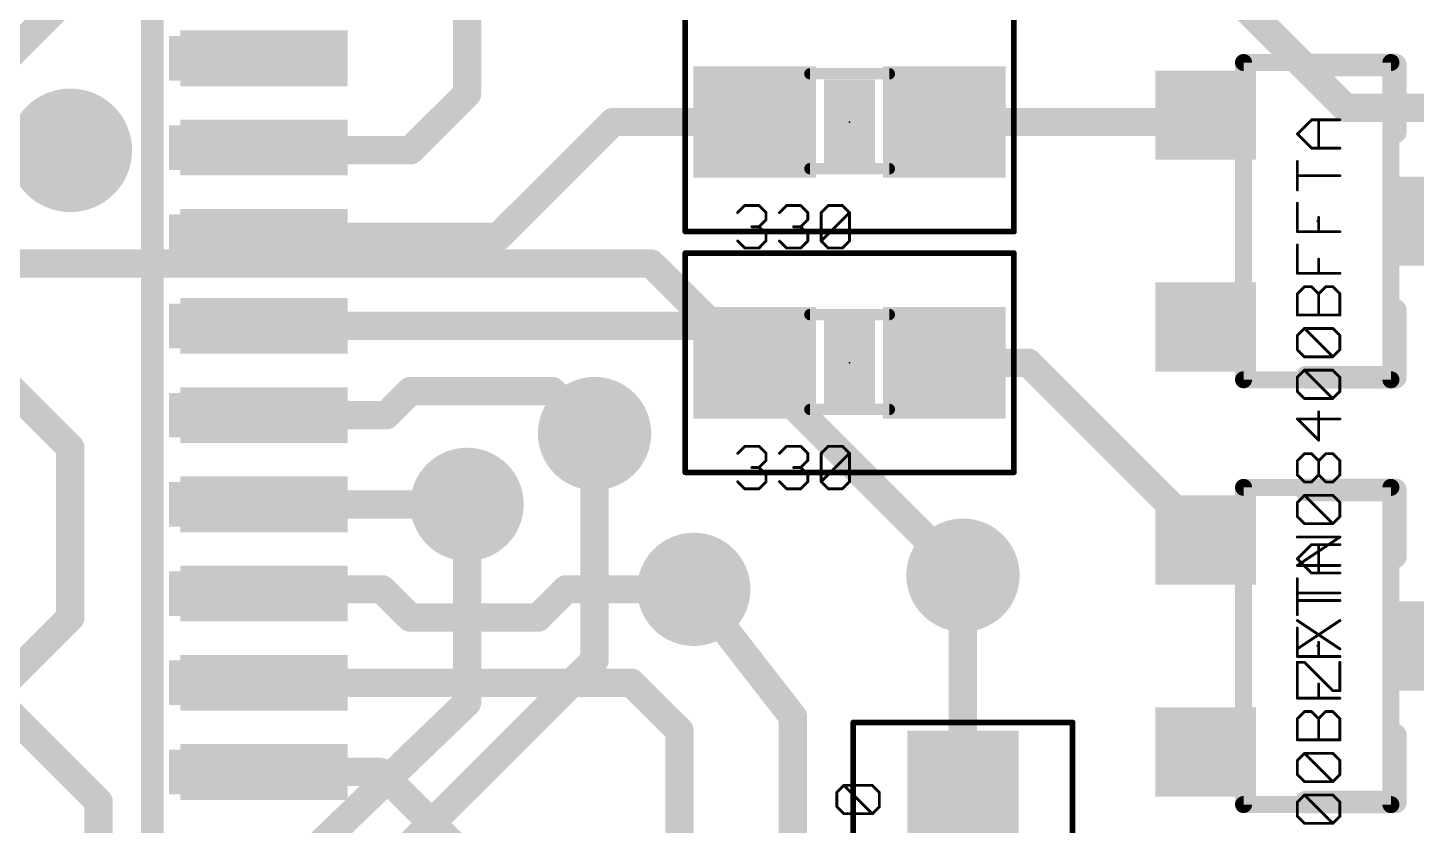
# Model space of a CAD drawing. Extents: x -15 to 92, y -11 to 29.
# Drawn here: x 24 to 36.45, y 11.73 to 18.88 of the extents above; entities that cross this region are included whole.
import ezdxf

# ---------------------------------------------------------------- set-up
doc = ezdxf.new("R2010")
doc.units = 0
for name, color, linetype in [('1', 22, 'CONTINUOUS'), ('16', 175, 'CONTINUOUS'), ('18', 82, 'CONTINUOUS'), ('21', 253, 'CONTINUOUS'), ('23', 7, 'CONTINUOUS'), ('27', 253, 'CONTINUOUS'), ('39', 22, 'CONTINUOUS'), ('51', 253, 'CONTINUOUS')]:
    doc.layers.add(name, color=color, linetype=linetype)

# ---------------------------------------------------------------- blocks, each defined once
blk = doc.blocks.new('RECT')
blk.add_solid([(-0.5, -0.5), (0.5, -0.5), (-0.5, 0.5), (0.5, 0.5)])
blk = doc.blocks.new('ROUNDV')
at = {"const_width": 0.5}
blk.add_lwpolyline([(0, -0.25, 1), (0, 0.25, 1), (0, -0.25)], format="xyb", dxfattribs=at)

msp = doc.modelspace()

# ---------------------------------------------------------------- linework, layer by layer
at = {"layer": '1', "const_width": 0.254}
for points in [[(27.94, 20.32), (27.94, 18.288)], [(24.257, 19.05), (22.86, 17.653)], [(27.94, 18.288), (27.432, 17.78)], [(34.499, 18.034), (34.56, 18.095)], [(29.249, 18.034), (28.22, 17.005)], [(30.519, 18.034), (29.249, 18.034)], [(32.219, 18.034), (34.499, 18.034)], [(26.145, 17.78), (26.12, 17.805)], [(27.432, 17.78), (26.145, 17.78)], [(26.12, 17.005), (28.22, 17.005)], [(26.12, 16.205), (30.189, 16.205)], [(30.189, 16.205), (30.519, 15.875)], [(32.219, 15.875), (32.97, 15.875)], [(32.97, 15.875), (34.56, 14.285)], [(27.216, 15.405), (27.432, 15.621)], [(27.432, 15.621), (28.702, 15.621)], [(28.702, 15.621), (29.083, 15.24)], [(26.12, 15.405), (27.216, 15.405)], [(27.94, 14.605), (26.12, 14.605)], [(32.385, 13.97), (32.385, 12.026)], [(26.158, 13.843), (26.12, 13.805)], [(26.158, 13.843), (27.178, 13.843)], [(27.178, 13.843), (27.432, 13.589)], [(28.575, 13.589), (28.829, 13.843)], [(28.829, 13.843), (29.972, 13.843)], [(22.86, 13.716), (24.638, 11.938)], [(27.432, 13.589), (28.575, 13.589)], [(29.413, 13.005), (26.12, 13.005)], [(29.845, 12.573), (29.413, 13.005)], [(29.845, 10.795), (29.845, 12.573)], [(26.12, 12.205), (27.165, 12.205)], [(27.165, 12.205), (28.448, 10.922)], [(24.638, 11.938), (24.638, 11.557)]]:
    msp.add_lwpolyline(points, dxfattribs=at)
at = {"layer": '1', "const_width": 0.127}
for points in [[(27.8765, 18.288, 1), (28.0035, 18.288)], [(27.9849, 18.2431, 1), (27.8951, 18.3329)], [(34.6049, 18.0501, 1), (34.5151, 18.1399)], [(29.249, 18.0975, 1), (29.249, 17.9705)], [(29.2939, 17.9891, 1), (29.2041, 18.0789)], [(30.519, 17.9705, 1), (30.519, 18.0975)], [(32.219, 18.0975, 1), (32.219, 17.9705)], [(34.4541, 18.0789, 1), (34.5439, 17.9891)], [(34.499, 17.9705, 1), (34.499, 18.0975)], [(26.1649, 17.8499, 1), (26.0751, 17.7601)], [(26.145, 17.8435, 1), (26.145, 17.7165)], [(26.1001, 17.7351, 1), (26.1899, 17.8249)], [(27.3871, 17.8249, 1), (27.4769, 17.7351)], [(27.432, 17.7165, 1), (27.432, 17.8435)], [(26.12, 17.0685, 1), (26.12, 16.9415)], [(28.1751, 17.0499, 1), (28.2649, 16.9601)], [(28.22, 16.9415, 1), (28.22, 17.0685)], [(26.12, 16.2685, 1), (26.12, 16.1415)], [(30.2339, 16.2499, 1), (30.1441, 16.1601)], [(30.189, 16.1415, 1), (30.189, 16.2685)], [(30.4741, 15.8301, 1), (30.5639, 15.9199)], [(32.219, 15.9385, 1), (32.219, 15.8115)], [(33.0149, 15.9199, 1), (32.9251, 15.8301)], [(32.97, 15.8115, 1), (32.97, 15.9385)], [(27.432, 15.6845, 1), (27.432, 15.5575)], [(27.4769, 15.5761, 1), (27.3871, 15.6659)], [(28.7469, 15.6659, 1), (28.6571, 15.5761)], [(28.702, 15.5575, 1), (28.702, 15.6845)], [(26.12, 15.4685, 1), (26.12, 15.3415)], [(27.1711, 15.4499, 1), (27.2609, 15.3601)], [(27.216, 15.3415, 1), (27.216, 15.4685)], [(29.0381, 15.1951, 1), (29.1279, 15.2849)], [(26.12, 14.6685, 1), (26.12, 14.5415)], [(27.94, 14.5415, 1), (27.94, 14.6685)], [(34.5151, 14.2401, 1), (34.6049, 14.3299)], [(32.4485, 13.97, 1), (32.3215, 13.97)], [(26.158, 13.9065, 1), (26.158, 13.7795)], [(26.2029, 13.7981, 1), (26.1131, 13.8879)], [(27.2229, 13.8879, 1), (27.1331, 13.7981)], [(27.178, 13.7795, 1), (27.178, 13.9065)], [(28.829, 13.9065, 1), (28.829, 13.7795)], [(28.8739, 13.7981, 1), (28.7841, 13.8879)], [(29.972, 13.7795, 1), (29.972, 13.9065)], [(26.0751, 13.8499, 1), (26.1649, 13.7601)], [(27.432, 13.6525, 1), (27.432, 13.5255)], [(27.3871, 13.5441, 1), (27.4769, 13.6339)], [(28.5301, 13.6339, 1), (28.6199, 13.5441)], [(28.575, 13.5255, 1), (28.575, 13.6525)], [(26.12, 13.0685, 1), (26.12, 12.9415)], [(29.4579, 13.0499, 1), (29.3681, 12.9601)], [(29.413, 12.9415, 1), (29.413, 13.0685)], [(29.9085, 12.573, 1), (29.7815, 12.573)], [(29.8001, 12.5281, 1), (29.8899, 12.6179)], [(26.12, 12.2685, 1), (26.12, 12.1415)], [(27.2099, 12.2499, 1), (27.1201, 12.1601)], [(27.165, 12.1415, 1), (27.165, 12.2685)], [(32.3215, 12.026, 1), (32.4485, 12.026)], [(24.7015, 11.938, 1), (24.5745, 11.938)], [(24.5931, 11.8931, 1), (24.6829, 11.9829)]]:
    msp.add_lwpolyline(points, format="xyb", dxfattribs=at)
at = {"layer": '16', "const_width": 0.254}
for points in [[(34.925, 19.05), (35.814, 18.161)], [(35.814, 18.161), (37.211, 18.161)], [(16.891, 16.764), (29.591, 16.764)], [(29.591, 16.764), (32.385, 13.97)], [(23.241, 16.256), (24.384, 15.113)], [(29.083, 13.208), (29.083, 15.24)], [(24.384, 15.113), (24.384, 13.589)], [(27.94, 12.827), (27.94, 14.605)], [(30.861, 12.7), (29.972, 13.843)], [(24.384, 13.589), (22.86, 12.065)], [(25.4, 9.525), (29.083, 13.208)], [(24.511, 9.525), (27.94, 12.827)], [(30.861, 10.541), (30.861, 12.7)]]:
    msp.add_lwpolyline(points, dxfattribs=at)
at = {"layer": '16', "const_width": 0.127}
for points in [[(35.814, 18.2245, 1), (35.814, 18.0975)], [(35.7691, 18.1161, 1), (35.8589, 18.2059)], [(29.6359, 16.8089, 1), (29.5461, 16.7191)], [(29.591, 16.7005, 1), (29.591, 16.8275)], [(29.1465, 15.24, 1), (29.0195, 15.24)], [(24.4475, 15.113, 1), (24.3205, 15.113)], [(24.3391, 15.0681, 1), (24.4289, 15.1579)], [(28.0035, 14.605, 1), (27.8765, 14.605)], [(32.3401, 13.9251, 1), (32.4299, 14.0149)], [(30.0221, 13.882, 1), (29.9219, 13.804)], [(24.4289, 13.5441, 1), (24.3391, 13.6339)], [(24.3205, 13.589, 1), (24.4475, 13.589)], [(29.1279, 13.1631, 1), (29.0381, 13.2529)], [(29.0195, 13.208, 1), (29.1465, 13.208)], [(27.984, 12.7813, 1), (27.896, 12.8727)], [(27.8765, 12.827, 1), (28.0035, 12.827)], [(30.9245, 12.7, 1), (30.7975, 12.7)], [(30.8109, 12.661, 1), (30.9111, 12.739)]]:
    msp.add_lwpolyline(points, format="xyb", dxfattribs=at)
at = {"layer": '21', "const_width": 0.2032}
for points in [[(25.12, 19.005), (25.12, 10.205)], [(36.26, 18.545), (35.46, 18.545)], [(36.26, 17.945), (36.26, 18.545)], [(36.26, 16.345), (36.26, 15.745)], [(36.26, 15.745), (35.46, 15.745)], [(36.26, 14.735), (35.46, 14.735)], [(36.26, 14.135), (36.26, 14.735)], [(36.26, 12.535), (36.26, 11.935)], [(36.26, 11.935), (35.46, 11.935)]]:
    msp.add_lwpolyline(points, dxfattribs=at)
at = {"layer": '21', "const_width": 0.1016}
for points in [[(35.46, 18.5958, 1), (35.46, 18.4942)], [(36.3108, 18.545, 1), (36.2092, 18.545)], [(36.26, 18.4942, 1), (36.26, 18.5958)], [(36.2092, 17.945, 1), (36.3108, 17.945)], [(36.3108, 16.345, 1), (36.2092, 16.345)], [(35.46, 15.7958, 1), (35.46, 15.6942)], [(36.26, 15.6942, 1), (36.26, 15.7958)], [(36.2092, 15.745, 1), (36.3108, 15.745)], [(35.46, 14.7858, 1), (35.46, 14.6842)], [(36.3108, 14.735, 1), (36.2092, 14.735)], [(36.26, 14.6842, 1), (36.26, 14.7858)], [(36.2092, 14.135, 1), (36.3108, 14.135)], [(36.3108, 12.535, 1), (36.2092, 12.535)], [(35.46, 11.9858, 1), (35.46, 11.8842)], [(36.2092, 11.935, 1), (36.3108, 11.935)], [(36.26, 11.8842, 1), (36.26, 11.9858)]]:
    msp.add_lwpolyline(points, format="xyb", dxfattribs=at)
at = {"layer": '23'}
for p in [(31.369, 18.034), (35.56, 17.145), (31.369, 15.875), (35.56, 13.335)]:
    msp.add_point(p, dxfattribs=at)
at = {"layer": '27', "const_width": 0.0254}
for points in [[(35.3819, 17.9266), (35.509, 18.0537)], [(35.509, 18.0537), (35.7632, 18.0537)], [(35.5725, 17.7995), (35.5725, 18.0537)], [(35.509, 17.7995), (35.3819, 17.9266)], [(35.7632, 17.7995), (35.509, 17.7995)], [(35.3819, 17.4253), (35.3819, 17.6795)], [(35.7632, 17.5524), (35.3819, 17.5524)], [(30.3657, 17.2215), (30.4293, 17.285)], [(30.4293, 17.285), (30.5564, 17.285)], [(30.5564, 17.285), (30.6199, 17.2215)], [(30.7399, 17.2215), (30.8035, 17.285)], [(30.8035, 17.285), (30.9306, 17.285)], [(30.9306, 17.285), (30.9941, 17.2215)], [(31.1141, 17.2215), (31.1777, 17.285)], [(31.1777, 17.285), (31.3048, 17.285)], [(31.3048, 17.285), (31.3683, 17.2215)], [(35.3819, 17.0511), (35.3819, 17.3053)], [(30.6199, 17.2215), (30.6199, 17.1579)], [(30.9941, 17.2215), (30.9941, 17.1579)], [(31.1141, 16.9673), (31.1141, 17.2215)], [(31.1141, 16.9673), (31.3683, 17.2215)], [(31.3683, 17.2215), (31.3683, 16.9673)], [(35.5725, 17.0511), (35.5725, 17.1782)], [(30.5564, 17.0944), (30.4928, 17.0944)], [(30.6199, 17.1579), (30.5564, 17.0944)], [(30.5564, 17.0944), (30.6199, 17.0308)], [(30.9306, 17.0944), (30.867, 17.0944)], [(30.9941, 17.1579), (30.9306, 17.0944)], [(30.9306, 17.0944), (30.9941, 17.0308)], [(35.7632, 17.0511), (35.3819, 17.0511)], [(30.4293, 16.9037), (30.3657, 16.9673)], [(30.6199, 16.9673), (30.5564, 16.9037)], [(30.6199, 17.0308), (30.6199, 16.9673)], [(30.8035, 16.9037), (30.7399, 16.9673)], [(30.9941, 16.9673), (30.9306, 16.9037)], [(30.9941, 17.0308), (30.9941, 16.9673)], [(31.1777, 16.9037), (31.1141, 16.9673)], [(31.3683, 16.9673), (31.3048, 16.9037)], [(35.3819, 16.6769), (35.3819, 16.9311)], [(30.5564, 16.9037), (30.4293, 16.9037)], [(30.9306, 16.9037), (30.8035, 16.9037)], [(31.3048, 16.9037), (31.1777, 16.9037)], [(35.5725, 16.6769), (35.5725, 16.804)], [(35.7632, 16.6769), (35.3819, 16.6769)], [(35.3819, 16.4933), (35.4454, 16.5569)], [(35.4454, 16.5569), (35.509, 16.5569)], [(35.509, 16.5569), (35.5725, 16.4933)], [(35.5725, 16.4933), (35.6361, 16.5569)], [(35.6361, 16.5569), (35.6996, 16.5569)], [(35.6996, 16.5569), (35.7632, 16.4933)], [(35.3819, 16.3026), (35.3819, 16.4933)], [(35.5725, 16.3026), (35.5725, 16.4933)], [(35.7632, 16.4933), (35.7632, 16.3026)], [(35.7632, 16.3026), (35.3819, 16.3026)], [(35.3819, 16.1191), (35.4454, 16.1827)], [(35.4454, 16.1827), (35.6996, 16.1827)], [(35.6996, 15.9284), (35.4454, 16.1827)], [(35.6996, 16.1827), (35.7632, 16.1191)], [(35.3819, 15.992), (35.3819, 16.1191)], [(35.7632, 16.1191), (35.7632, 15.992)], [(35.4454, 15.9284), (35.3819, 15.992)], [(35.6996, 15.9284), (35.4454, 15.9284)], [(35.7632, 15.992), (35.6996, 15.9284)], [(35.3819, 15.7449), (35.4454, 15.8085)], [(35.4454, 15.8085), (35.6996, 15.8085)], [(35.6996, 15.5542), (35.4454, 15.8085)], [(35.6996, 15.8085), (35.7632, 15.7449)], [(35.3819, 15.6178), (35.3819, 15.7449)], [(35.7632, 15.7449), (35.7632, 15.6178)], [(35.4454, 15.5542), (35.3819, 15.6178)], [(35.6996, 15.5542), (35.4454, 15.5542)], [(35.7632, 15.6178), (35.6996, 15.5542)], [(35.5725, 15.18), (35.5725, 15.4342)], [(35.7632, 15.3707), (35.3819, 15.3707)], [(35.3819, 15.3707), (35.5725, 15.18)], [(30.3657, 15.0625), (30.4293, 15.126)], [(30.4293, 15.126), (30.5564, 15.126)], [(30.5564, 15.126), (30.6199, 15.0625)], [(30.6199, 15.0625), (30.6199, 14.9989)], [(30.7399, 15.0625), (30.8035, 15.126)], [(30.8035, 15.126), (30.9306, 15.126)], [(30.9306, 15.126), (30.9941, 15.0625)], [(30.9941, 15.0625), (30.9941, 14.9989)], [(31.1141, 15.0625), (31.1777, 15.126)], [(31.1141, 14.8083), (31.1141, 15.0625)], [(31.1141, 14.8083), (31.3683, 15.0625)], [(31.1777, 15.126), (31.3048, 15.126)], [(31.3048, 15.126), (31.3683, 15.0625)], [(31.3683, 15.0625), (31.3683, 14.8083)], [(35.3819, 14.9965), (35.4454, 15.06)], [(35.4454, 15.06), (35.509, 15.06)], [(35.509, 15.06), (35.5725, 14.9965)], [(35.5725, 14.9965), (35.6361, 15.06)], [(35.6361, 15.06), (35.6996, 15.06)], [(35.6996, 15.06), (35.7632, 14.9965)], [(30.5564, 14.9354), (30.4928, 14.9354)], [(30.6199, 14.9989), (30.5564, 14.9354)], [(30.5564, 14.9354), (30.6199, 14.8718)], [(30.9306, 14.9354), (30.867, 14.9354)], [(30.9941, 14.9989), (30.9306, 14.9354)], [(30.9306, 14.9354), (30.9941, 14.8718)], [(35.3819, 14.8694), (35.3819, 14.9965)], [(35.5725, 14.8694), (35.5725, 14.9965)], [(35.7632, 14.9965), (35.7632, 14.8694)], [(30.4293, 14.7447), (30.3657, 14.8083)], [(30.6199, 14.8083), (30.5564, 14.7447)], [(30.6199, 14.8718), (30.6199, 14.8083)], [(30.8035, 14.7447), (30.7399, 14.8083)], [(30.9941, 14.8083), (30.9306, 14.7447)], [(30.9941, 14.8718), (30.9941, 14.8083)], [(31.1777, 14.7447), (31.1141, 14.8083)], [(31.3683, 14.8083), (31.3048, 14.7447)], [(35.4454, 14.8058), (35.3819, 14.8694)], [(35.509, 14.8058), (35.4454, 14.8058)], [(35.5725, 14.8694), (35.509, 14.8058)], [(35.6361, 14.8058), (35.5725, 14.8694)], [(35.6996, 14.8058), (35.6361, 14.8058)], [(35.7632, 14.8694), (35.6996, 14.8058)], [(30.5564, 14.7447), (30.4293, 14.7447)], [(30.9306, 14.7447), (30.8035, 14.7447)], [(31.3048, 14.7447), (31.1777, 14.7447)], [(35.3819, 14.6223), (35.4454, 14.6858)], [(35.4454, 14.6858), (35.6996, 14.6858)], [(35.6996, 14.4316), (35.4454, 14.6858)], [(35.6996, 14.6858), (35.7632, 14.6223)], [(35.3819, 14.4952), (35.3819, 14.6223)], [(35.7632, 14.6223), (35.7632, 14.4952)], [(35.4454, 14.4316), (35.3819, 14.4952)], [(35.6996, 14.4316), (35.4454, 14.4316)], [(35.7632, 14.4952), (35.6996, 14.4316)], [(35.3819, 14.0574), (35.7632, 14.3116)], [(35.7632, 14.3116), (35.3819, 14.3116)], [(35.3819, 14.1166), (35.509, 14.2437)], [(35.509, 14.2437), (35.7632, 14.2437)], [(35.5725, 13.9895), (35.5725, 14.2437)], [(35.509, 13.9895), (35.3819, 14.1166)], [(35.7632, 14.0574), (35.3819, 14.0574)], [(35.3819, 13.6832), (35.3819, 13.9374)], [(35.7632, 13.9895), (35.509, 13.9895)], [(35.3819, 13.6153), (35.3819, 13.8695)], [(35.7632, 13.8103), (35.3819, 13.8103)], [(35.7632, 13.7424), (35.3819, 13.7424)], [(35.3819, 13.309), (35.7632, 13.5632)], [(35.3819, 13.5632), (35.7632, 13.309)], [(35.3819, 13.2411), (35.3819, 13.4953)], [(35.5725, 13.2411), (35.5725, 13.3682)], [(35.7632, 13.2411), (35.3819, 13.2411)], [(35.3819, 12.9348), (35.3819, 13.189)], [(35.3819, 13.189), (35.4454, 13.189)], [(35.4454, 13.189), (35.6996, 12.9348)], [(35.7632, 12.9348), (35.7632, 13.189)], [(35.3819, 12.8669), (35.3819, 13.1211)], [(35.5725, 12.8669), (35.5725, 12.994)], [(35.6996, 12.9348), (35.7632, 12.9348)], [(35.7632, 12.8669), (35.3819, 12.8669)], [(35.3819, 12.6833), (35.4454, 12.7469)], [(35.3819, 12.4926), (35.3819, 12.6833)], [(35.4454, 12.7469), (35.509, 12.7469)], [(35.509, 12.7469), (35.5725, 12.6833)], [(35.5725, 12.6833), (35.6361, 12.7469)], [(35.5725, 12.4926), (35.5725, 12.6833)], [(35.6361, 12.7469), (35.6996, 12.7469)], [(35.6996, 12.7469), (35.7632, 12.6833)], [(35.7632, 12.6833), (35.7632, 12.4926)], [(35.7632, 12.4926), (35.3819, 12.4926)], [(35.3819, 12.3091), (35.4454, 12.3727)], [(35.3819, 12.182), (35.3819, 12.3091)], [(35.4454, 12.3727), (35.6996, 12.3727)], [(35.6996, 12.1184), (35.4454, 12.3727)], [(35.6996, 12.3727), (35.7632, 12.3091)], [(35.7632, 12.3091), (35.7632, 12.182)], [(31.2544, 12.0212), (31.3179, 12.0847)], [(31.3179, 12.0847), (31.5721, 12.0847)], [(31.5721, 11.8305), (31.3179, 12.0847)], [(31.5721, 12.0847), (31.6357, 12.0212)], [(35.4454, 12.1184), (35.3819, 12.182)], [(35.6996, 12.1184), (35.4454, 12.1184)], [(35.7632, 12.182), (35.6996, 12.1184)], [(31.2544, 11.894), (31.2544, 12.0212)], [(31.6357, 12.0212), (31.6357, 11.894)], [(35.3819, 11.9349), (35.4454, 11.9985)], [(35.3819, 11.8078), (35.3819, 11.9349)], [(35.4454, 11.9985), (35.6996, 11.9985)], [(35.6996, 11.7442), (35.4454, 11.9985)], [(35.6996, 11.9985), (35.7632, 11.9349)], [(35.7632, 11.9349), (35.7632, 11.8078)], [(31.3179, 11.8305), (31.2544, 11.894)], [(31.5721, 11.8305), (31.3179, 11.8305)], [(31.6357, 11.894), (31.5721, 11.8305)], [(35.4454, 11.7442), (35.3819, 11.8078)], [(35.6996, 11.7442), (35.4454, 11.7442)], [(35.7632, 11.8078), (35.6996, 11.7442)]]:
    msp.add_lwpolyline(points, dxfattribs=at)
at = {"layer": '27', "const_width": 0.0127}
for points in [[(35.509, 18.06, 1), (35.509, 18.0473)], [(35.5135, 18.0492, 1), (35.5045, 18.0582)], [(35.5789, 18.0537, 1), (35.5662, 18.0537)], [(35.7632, 18.0473, 1), (35.7632, 18.06)], [(35.3864, 17.9311, 1), (35.3774, 17.9221)], [(35.3774, 17.9311, 1), (35.3864, 17.9221)], [(35.509, 17.8058, 1), (35.509, 17.7931)], [(35.5045, 17.795, 1), (35.5135, 17.804)], [(35.5662, 17.7995, 1), (35.5789, 17.7995)], [(35.7632, 17.7931, 1), (35.7632, 17.8058)], [(35.3882, 17.6795, 1), (35.3755, 17.6795)], [(35.3819, 17.5587, 1), (35.3819, 17.546)], [(35.7632, 17.546, 1), (35.7632, 17.5587)], [(35.3755, 17.4253, 1), (35.3882, 17.4253)], [(30.4293, 17.2914, 1), (30.4293, 17.2787)], [(30.4337, 17.2805, 1), (30.4248, 17.2895)], [(30.5609, 17.2895, 1), (30.5519, 17.2805)], [(30.5564, 17.2787, 1), (30.5564, 17.2914)], [(30.8035, 17.2914, 1), (30.8035, 17.2787)], [(30.8079, 17.2805, 1), (30.799, 17.2895)], [(30.9351, 17.2895, 1), (30.9261, 17.2805)], [(30.9306, 17.2787, 1), (30.9306, 17.2914)], [(31.1777, 17.2914, 1), (31.1777, 17.2787)], [(31.1822, 17.2805, 1), (31.1732, 17.2895)], [(31.3093, 17.2895, 1), (31.3003, 17.2805)], [(31.3048, 17.2787, 1), (31.3048, 17.2914)], [(35.3882, 17.3053, 1), (35.3755, 17.3053)], [(30.3612, 17.226, 1), (30.3702, 17.217)], [(30.6263, 17.2215, 1), (30.6136, 17.2215)], [(30.6154, 17.217, 1), (30.6244, 17.226)], [(30.7354, 17.226, 1), (30.7444, 17.217)], [(31.0005, 17.2215, 1), (30.9878, 17.2215)], [(30.9896, 17.217, 1), (30.9986, 17.226)], [(31.1096, 17.226, 1), (31.1186, 17.217)], [(31.1205, 17.2215, 1), (31.1078, 17.2215)], [(31.3747, 17.2215, 1), (31.362, 17.2215)], [(31.3728, 17.217, 1), (31.3638, 17.226)], [(31.3638, 17.217, 1), (31.3728, 17.226)], [(35.5789, 17.1782, 1), (35.5662, 17.1782)], [(30.4928, 17.1007, 1), (30.4928, 17.088)], [(30.5609, 17.0989, 1), (30.5519, 17.0899)], [(30.5519, 17.0989, 1), (30.5609, 17.0899)], [(30.5564, 17.088, 1), (30.5564, 17.1007)], [(30.6136, 17.1579, 1), (30.6263, 17.1579)], [(30.6244, 17.1534, 1), (30.6154, 17.1624)], [(30.867, 17.1007, 1), (30.867, 17.088)], [(30.9351, 17.0989, 1), (30.9261, 17.0899)], [(30.9261, 17.0989, 1), (30.9351, 17.0899)], [(30.9306, 17.088, 1), (30.9306, 17.1007)], [(30.9878, 17.1579, 1), (31.0005, 17.1579)], [(30.9986, 17.1534, 1), (30.9896, 17.1624)], [(35.3819, 17.0574, 1), (35.3819, 17.0447)], [(35.3755, 17.0511, 1), (35.3882, 17.0511)], [(35.5662, 17.0511, 1), (35.5789, 17.0511)], [(35.7632, 17.0447, 1), (35.7632, 17.0574)], [(30.3702, 16.9717, 1), (30.3612, 16.9628)], [(30.6263, 17.0308, 1), (30.6136, 17.0308)], [(30.6136, 16.9673, 1), (30.6263, 16.9673)], [(30.6154, 17.0263, 1), (30.6244, 17.0353)], [(30.6244, 16.9628, 1), (30.6154, 16.9717)], [(30.7444, 16.9717, 1), (30.7354, 16.9628)], [(31.0005, 17.0308, 1), (30.9878, 17.0308)], [(30.9878, 16.9673, 1), (31.0005, 16.9673)], [(30.9896, 17.0263, 1), (30.9986, 17.0353)], [(30.9986, 16.9628, 1), (30.9896, 16.9717)], [(31.1186, 16.9717, 1), (31.1096, 16.9628)], [(31.1096, 16.9717, 1), (31.1186, 16.9628)], [(31.1078, 16.9673, 1), (31.1205, 16.9673)], [(31.362, 16.9673, 1), (31.3747, 16.9673)], [(31.3728, 16.9628, 1), (31.3638, 16.9717)], [(35.3882, 16.9311, 1), (35.3755, 16.9311)], [(30.4293, 16.9101, 1), (30.4293, 16.8973)], [(30.4248, 16.8992, 1), (30.4337, 16.9082)], [(30.5519, 16.9082, 1), (30.5609, 16.8992)], [(30.5564, 16.8973, 1), (30.5564, 16.9101)], [(30.8035, 16.9101, 1), (30.8035, 16.8973)], [(30.799, 16.8992, 1), (30.8079, 16.9082)], [(30.9261, 16.9082, 1), (30.9351, 16.8992)], [(30.9306, 16.8973, 1), (30.9306, 16.9101)], [(31.1777, 16.9101, 1), (31.1777, 16.8973)], [(31.1732, 16.8992, 1), (31.1822, 16.9082)], [(31.3003, 16.9082, 1), (31.3093, 16.8992)], [(31.3048, 16.8973, 1), (31.3048, 16.9101)], [(35.5789, 16.804, 1), (35.5662, 16.804)], [(35.3819, 16.6832, 1), (35.3819, 16.6705)], [(35.3755, 16.6769, 1), (35.3882, 16.6769)], [(35.5662, 16.6769, 1), (35.5789, 16.6769)], [(35.7632, 16.6705, 1), (35.7632, 16.6832)], [(35.4454, 16.5632, 1), (35.4454, 16.5505)], [(35.4499, 16.5524, 1), (35.4409, 16.5614)], [(35.5135, 16.5614, 1), (35.5045, 16.5524)], [(35.509, 16.5505, 1), (35.509, 16.5632)], [(35.6361, 16.5632, 1), (35.6361, 16.5505)], [(35.6406, 16.5524, 1), (35.6316, 16.5614)], [(35.7041, 16.5614, 1), (35.6952, 16.5524)], [(35.6996, 16.5505, 1), (35.6996, 16.5632)], [(35.3882, 16.4933, 1), (35.3755, 16.4933)], [(35.3774, 16.4978, 1), (35.3864, 16.4888)], [(35.568, 16.4978, 1), (35.577, 16.4888)], [(35.5789, 16.4933, 1), (35.5662, 16.4933)], [(35.568, 16.4888, 1), (35.577, 16.4978)], [(35.7696, 16.4933, 1), (35.7569, 16.4933)], [(35.7587, 16.4888, 1), (35.7677, 16.4978)], [(35.3819, 16.309, 1), (35.3819, 16.2963)], [(35.3755, 16.3026, 1), (35.3882, 16.3026)], [(35.5662, 16.3026, 1), (35.5789, 16.3026)], [(35.7569, 16.3026, 1), (35.7696, 16.3026)], [(35.7632, 16.2963, 1), (35.7632, 16.309)], [(35.4454, 16.189, 1), (35.4454, 16.1763)], [(35.4499, 16.1871, 1), (35.4409, 16.1782)], [(35.4499, 16.1782, 1), (35.4409, 16.1871)], [(35.7041, 16.1871, 1), (35.6952, 16.1782)], [(35.6996, 16.1763, 1), (35.6996, 16.189)], [(35.3882, 16.1191, 1), (35.3755, 16.1191)], [(35.3774, 16.1236, 1), (35.3864, 16.1146)], [(35.7696, 16.1191, 1), (35.7569, 16.1191)], [(35.7587, 16.1146, 1), (35.7677, 16.1236)], [(35.3864, 15.9965, 1), (35.3774, 15.9875)], [(35.3755, 15.992, 1), (35.3882, 15.992)], [(35.4454, 15.9348, 1), (35.4454, 15.9221)], [(35.4409, 15.924, 1), (35.4499, 15.9329)], [(35.6952, 15.9329, 1), (35.7041, 15.924)], [(35.6952, 15.924, 1), (35.7041, 15.9329)], [(35.6996, 15.9221, 1), (35.6996, 15.9348)], [(35.7569, 15.992, 1), (35.7696, 15.992)], [(35.7677, 15.9875, 1), (35.7587, 15.9965)], [(35.4454, 15.8148, 1), (35.4454, 15.8021)], [(35.4499, 15.8129, 1), (35.4409, 15.804)], [(35.4499, 15.804, 1), (35.4409, 15.8129)], [(35.7041, 15.8129, 1), (35.6952, 15.804)], [(35.6996, 15.8021, 1), (35.6996, 15.8148)], [(35.3882, 15.7449, 1), (35.3755, 15.7449)], [(35.3774, 15.7494, 1), (35.3864, 15.7404)], [(35.7696, 15.7449, 1), (35.7569, 15.7449)], [(35.7587, 15.7404, 1), (35.7677, 15.7494)], [(35.3864, 15.6223, 1), (35.3774, 15.6133)], [(35.3755, 15.6178, 1), (35.3882, 15.6178)], [(35.4454, 15.5606, 1), (35.4454, 15.5479)], [(35.4409, 15.5497, 1), (35.4499, 15.5587)], [(35.6952, 15.5587, 1), (35.7041, 15.5497)], [(35.6952, 15.5497, 1), (35.7041, 15.5587)], [(35.6996, 15.5479, 1), (35.6996, 15.5606)], [(35.7569, 15.6178, 1), (35.7696, 15.6178)], [(35.7677, 15.6133, 1), (35.7587, 15.6223)], [(35.5789, 15.4342, 1), (35.5662, 15.4342)], [(35.3819, 15.377, 1), (35.3819, 15.3643)], [(35.3864, 15.3752, 1), (35.3774, 15.3662)], [(35.7632, 15.3643, 1), (35.7632, 15.377)], [(35.5662, 15.18, 1), (35.5789, 15.18)], [(35.568, 15.1755, 1), (35.577, 15.1845)], [(30.3612, 15.067, 1), (30.3702, 15.058)], [(30.4293, 15.1324, 1), (30.4293, 15.1197)], [(30.4337, 15.1215, 1), (30.4248, 15.1305)], [(30.5609, 15.1305, 1), (30.5519, 15.1215)], [(30.5564, 15.1197, 1), (30.5564, 15.1324)], [(30.6263, 15.0625, 1), (30.6136, 15.0625)], [(30.6154, 15.058, 1), (30.6244, 15.067)], [(30.7354, 15.067, 1), (30.7444, 15.058)], [(30.8035, 15.1324, 1), (30.8035, 15.1197)], [(30.8079, 15.1215, 1), (30.799, 15.1305)], [(30.9351, 15.1305, 1), (30.9261, 15.1215)], [(30.9306, 15.1197, 1), (30.9306, 15.1324)], [(31.0005, 15.0625, 1), (30.9878, 15.0625)], [(30.9896, 15.058, 1), (30.9986, 15.067)], [(31.1096, 15.067, 1), (31.1186, 15.058)], [(31.1205, 15.0625, 1), (31.1078, 15.0625)], [(31.1777, 15.1324, 1), (31.1777, 15.1197)], [(31.1822, 15.1215, 1), (31.1732, 15.1305)], [(31.3093, 15.1305, 1), (31.3003, 15.1215)], [(31.3048, 15.1197, 1), (31.3048, 15.1324)], [(31.3747, 15.0625, 1), (31.362, 15.0625)], [(31.3728, 15.058, 1), (31.3638, 15.067)], [(31.3638, 15.058, 1), (31.3728, 15.067)], [(35.4454, 15.0664, 1), (35.4454, 15.0537)], [(35.4499, 15.0555, 1), (35.4409, 15.0645)], [(35.5135, 15.0645, 1), (35.5045, 15.0555)], [(35.509, 15.0537, 1), (35.509, 15.0664)], [(35.6361, 15.0664, 1), (35.6361, 15.0537)], [(35.6406, 15.0555, 1), (35.6316, 15.0645)], [(35.7041, 15.0645, 1), (35.6952, 15.0555)], [(35.6996, 15.0537, 1), (35.6996, 15.0664)], [(30.4928, 14.9417, 1), (30.4928, 14.929)], [(30.5609, 14.9399, 1), (30.5519, 14.9309)], [(30.5519, 14.9399, 1), (30.5609, 14.9309)], [(30.5564, 14.929, 1), (30.5564, 14.9417)], [(30.6136, 14.9989, 1), (30.6263, 14.9989)], [(30.6244, 14.9944, 1), (30.6154, 15.0034)], [(30.867, 14.9417, 1), (30.867, 14.929)], [(30.9351, 14.9399, 1), (30.9261, 14.9309)], [(30.9261, 14.9399, 1), (30.9351, 14.9309)], [(30.9306, 14.929, 1), (30.9306, 14.9417)], [(30.9878, 14.9989, 1), (31.0005, 14.9989)], [(30.9986, 14.9944, 1), (30.9896, 15.0034)], [(35.3882, 14.9965, 1), (35.3755, 14.9965)], [(35.3774, 15.001, 1), (35.3864, 14.992)], [(35.568, 15.001, 1), (35.577, 14.992)], [(35.5789, 14.9965, 1), (35.5662, 14.9965)], [(35.568, 14.992, 1), (35.577, 15.001)], [(35.7696, 14.9965, 1), (35.7569, 14.9965)], [(35.7587, 14.992, 1), (35.7677, 15.001)], [(30.3702, 14.8127, 1), (30.3612, 14.8038)], [(30.6263, 14.8718, 1), (30.6136, 14.8718)], [(30.6136, 14.8083, 1), (30.6263, 14.8083)], [(30.6154, 14.8673, 1), (30.6244, 14.8763)], [(30.6244, 14.8038, 1), (30.6154, 14.8127)], [(30.7444, 14.8127, 1), (30.7354, 14.8038)], [(31.0005, 14.8718, 1), (30.9878, 14.8718)], [(30.9878, 14.8083, 1), (31.0005, 14.8083)], [(30.9896, 14.8673, 1), (30.9986, 14.8763)], [(30.9986, 14.8038, 1), (30.9896, 14.8127)], [(31.1186, 14.8127, 1), (31.1096, 14.8038)], [(31.1096, 14.8127, 1), (31.1186, 14.8038)], [(31.1078, 14.8083, 1), (31.1205, 14.8083)], [(31.362, 14.8083, 1), (31.3747, 14.8083)], [(31.3728, 14.8038, 1), (31.3638, 14.8127)], [(35.3864, 14.8739, 1), (35.3774, 14.8649)], [(35.3755, 14.8694, 1), (35.3882, 14.8694)], [(35.4454, 14.8122, 1), (35.4454, 14.7995)], [(35.4409, 14.8013, 1), (35.4499, 14.8103)], [(35.5045, 14.8103, 1), (35.5135, 14.8013)], [(35.509, 14.7995, 1), (35.509, 14.8122)], [(35.577, 14.8739, 1), (35.568, 14.8649)], [(35.5662, 14.8694, 1), (35.5789, 14.8694)], [(35.577, 14.8649, 1), (35.568, 14.8739)], [(35.6361, 14.8122, 1), (35.6361, 14.7995)], [(35.6316, 14.8013, 1), (35.6406, 14.8103)], [(35.6952, 14.8103, 1), (35.7041, 14.8013)], [(35.6996, 14.7995, 1), (35.6996, 14.8122)], [(35.7569, 14.8694, 1), (35.7696, 14.8694)], [(35.7677, 14.8649, 1), (35.7587, 14.8739)], [(30.4293, 14.751, 1), (30.4293, 14.7384)], [(30.4248, 14.7402, 1), (30.4337, 14.7492)], [(30.5519, 14.7492, 1), (30.5609, 14.7402)], [(30.5564, 14.7384, 1), (30.5564, 14.751)], [(30.8035, 14.751, 1), (30.8035, 14.7384)], [(30.799, 14.7402, 1), (30.8079, 14.7492)], [(30.9261, 14.7492, 1), (30.9351, 14.7402)], [(30.9306, 14.7384, 1), (30.9306, 14.751)], [(31.1777, 14.751, 1), (31.1777, 14.7384)], [(31.1732, 14.7402, 1), (31.1822, 14.7492)], [(31.3003, 14.7492, 1), (31.3093, 14.7402)], [(31.3048, 14.7384, 1), (31.3048, 14.751)], [(35.4454, 14.6922, 1), (35.4454, 14.6795)], [(35.4499, 14.6903, 1), (35.4409, 14.6813)], [(35.4499, 14.6813, 1), (35.4409, 14.6903)], [(35.7041, 14.6903, 1), (35.6952, 14.6813)], [(35.6996, 14.6795, 1), (35.6996, 14.6922)], [(35.3882, 14.6223, 1), (35.3755, 14.6223)], [(35.3774, 14.6268, 1), (35.3864, 14.6178)], [(35.7696, 14.6223, 1), (35.7569, 14.6223)], [(35.7587, 14.6178, 1), (35.7677, 14.6268)], [(35.3864, 14.4997, 1), (35.3774, 14.4907)], [(35.3755, 14.4952, 1), (35.3882, 14.4952)], [(35.4454, 14.438, 1), (35.4454, 14.4253)], [(35.4409, 14.4271, 1), (35.4499, 14.4361)], [(35.6952, 14.4361, 1), (35.7041, 14.4271)], [(35.6952, 14.4271, 1), (35.7041, 14.4361)], [(35.6996, 14.4253, 1), (35.6996, 14.438)], [(35.7569, 14.4952, 1), (35.7696, 14.4952)], [(35.7677, 14.4907, 1), (35.7587, 14.4997)], [(35.3819, 14.318, 1), (35.3819, 14.3053)], [(35.7667, 14.3063, 1), (35.7597, 14.3169)], [(35.7632, 14.3053, 1), (35.7632, 14.318)], [(35.509, 14.25, 1), (35.509, 14.2373)], [(35.5135, 14.2392, 1), (35.5045, 14.2482)], [(35.5789, 14.2437, 1), (35.5662, 14.2437)], [(35.7632, 14.2373, 1), (35.7632, 14.25)], [(35.3864, 14.1211, 1), (35.3774, 14.1121)], [(35.3774, 14.1211, 1), (35.3864, 14.1121)], [(35.3819, 14.0638, 1), (35.3819, 14.0511)], [(35.3784, 14.0627, 1), (35.3854, 14.0521)], [(35.7632, 14.0511, 1), (35.7632, 14.0638)], [(35.3882, 13.9374, 1), (35.3755, 13.9374)], [(35.509, 13.9958, 1), (35.509, 13.9831)], [(35.5045, 13.985, 1), (35.5135, 13.994)], [(35.5662, 13.9895, 1), (35.5789, 13.9895)], [(35.7632, 13.9831, 1), (35.7632, 13.9958)], [(35.3882, 13.8695, 1), (35.3755, 13.8695)], [(35.3819, 13.8167, 1), (35.3819, 13.804)], [(35.7632, 13.804, 1), (35.7632, 13.8167)], [(35.3819, 13.7487, 1), (35.3819, 13.736)], [(35.3755, 13.6832, 1), (35.3882, 13.6832)], [(35.7632, 13.736, 1), (35.7632, 13.7487)], [(35.3755, 13.6153, 1), (35.3882, 13.6153)], [(35.3854, 13.5685, 1), (35.3784, 13.5579)], [(35.7667, 13.5579, 1), (35.7597, 13.5685)], [(35.3882, 13.4953, 1), (35.3755, 13.4953)], [(35.3784, 13.3143, 1), (35.3854, 13.3037)], [(35.5789, 13.3682, 1), (35.5662, 13.3682)], [(35.7597, 13.3037, 1), (35.7667, 13.3143)], [(35.3819, 13.2474, 1), (35.3819, 13.2347)], [(35.3755, 13.2411, 1), (35.3882, 13.2411)], [(35.3882, 13.189, 1), (35.3755, 13.189)], [(35.3819, 13.1954, 1), (35.3819, 13.1827)], [(35.4499, 13.1935, 1), (35.4409, 13.1845)], [(35.4454, 13.1827, 1), (35.4454, 13.1954)], [(35.5662, 13.2411, 1), (35.5789, 13.2411)], [(35.7696, 13.189, 1), (35.7569, 13.189)], [(35.7632, 13.2347, 1), (35.7632, 13.2474)], [(35.3882, 13.1211, 1), (35.3755, 13.1211)], [(35.5789, 12.994, 1), (35.5662, 12.994)], [(35.6996, 12.9411, 1), (35.6996, 12.9284)], [(35.6952, 12.9303, 1), (35.7041, 12.9393)], [(35.7632, 12.9284, 1), (35.7632, 12.9411)], [(35.3755, 12.9348, 1), (35.3882, 12.9348)], [(35.3819, 12.8732, 1), (35.3819, 12.8605)], [(35.3755, 12.8669, 1), (35.3882, 12.8669)], [(35.5662, 12.8669, 1), (35.5789, 12.8669)], [(35.7569, 12.9348, 1), (35.7696, 12.9348)], [(35.7632, 12.8605, 1), (35.7632, 12.8732)], [(35.3882, 12.6833, 1), (35.3755, 12.6833)], [(35.3774, 12.6878, 1), (35.3864, 12.6788)], [(35.4454, 12.7532, 1), (35.4454, 12.7405)], [(35.4499, 12.7424, 1), (35.4409, 12.7514)], [(35.5135, 12.7514, 1), (35.5045, 12.7424)], [(35.509, 12.7405, 1), (35.509, 12.7532)], [(35.568, 12.6878, 1), (35.577, 12.6788)], [(35.5789, 12.6833, 1), (35.5662, 12.6833)], [(35.568, 12.6788, 1), (35.577, 12.6878)], [(35.6361, 12.7532, 1), (35.6361, 12.7405)], [(35.6406, 12.7424, 1), (35.6316, 12.7514)], [(35.7041, 12.7514, 1), (35.6952, 12.7424)], [(35.6996, 12.7405, 1), (35.6996, 12.7532)], [(35.7696, 12.6833, 1), (35.7569, 12.6833)], [(35.7587, 12.6788, 1), (35.7677, 12.6878)], [(35.3819, 12.499, 1), (35.3819, 12.4863)], [(35.3755, 12.4926, 1), (35.3882, 12.4926)], [(35.5662, 12.4926, 1), (35.5789, 12.4926)], [(35.7569, 12.4926, 1), (35.7696, 12.4926)], [(35.7632, 12.4863, 1), (35.7632, 12.499)], [(35.3882, 12.3091, 1), (35.3755, 12.3091)], [(35.3774, 12.3136, 1), (35.3864, 12.3046)], [(35.4454, 12.379, 1), (35.4454, 12.3663)], [(35.4499, 12.3771, 1), (35.4409, 12.3682)], [(35.4499, 12.3682, 1), (35.4409, 12.3771)], [(35.7041, 12.3771, 1), (35.6952, 12.3682)], [(35.6996, 12.3663, 1), (35.6996, 12.379)], [(35.7696, 12.3091, 1), (35.7569, 12.3091)], [(35.7587, 12.3046, 1), (35.7677, 12.3136)], [(31.3179, 12.0911, 1), (31.3179, 12.0784)], [(31.3224, 12.0892, 1), (31.3134, 12.0802)], [(31.3224, 12.0802, 1), (31.3134, 12.0892)], [(31.5766, 12.0892, 1), (31.5677, 12.0802)], [(31.5721, 12.0784, 1), (31.5721, 12.0911)], [(35.3864, 12.1865, 1), (35.3774, 12.1775)], [(35.3755, 12.182, 1), (35.3882, 12.182)], [(35.4454, 12.1248, 1), (35.4454, 12.1121)], [(35.4409, 12.114, 1), (35.4499, 12.1229)], [(35.6952, 12.1229, 1), (35.7041, 12.114)], [(35.6952, 12.114, 1), (35.7041, 12.1229)], [(35.6996, 12.1121, 1), (35.6996, 12.1248)], [(35.7569, 12.182, 1), (35.7696, 12.182)], [(35.7677, 12.1775, 1), (35.7587, 12.1865)], [(31.2607, 12.0212, 1), (31.248, 12.0212)], [(31.2499, 12.0256, 1), (31.2589, 12.0167)], [(31.6421, 12.0212, 1), (31.6293, 12.0212)], [(31.6312, 12.0167, 1), (31.6402, 12.0256)], [(35.3882, 11.9349, 1), (35.3755, 11.9349)], [(35.4454, 12.0048, 1), (35.4454, 11.9921)], [(35.4499, 12.0029, 1), (35.4409, 11.994)], [(35.4499, 11.994, 1), (35.4409, 12.0029)], [(35.7041, 12.0029, 1), (35.6952, 11.994)], [(35.6996, 11.9921, 1), (35.6996, 12.0048)], [(35.7696, 11.9349, 1), (35.7569, 11.9349)], [(31.2589, 11.8985, 1), (31.2499, 11.8896)], [(31.248, 11.894, 1), (31.2607, 11.894)], [(31.3179, 11.8368, 1), (31.3179, 11.8241)], [(31.3134, 11.826, 1), (31.3224, 11.835)], [(31.5677, 11.835, 1), (31.5766, 11.826)], [(31.5677, 11.826, 1), (31.5766, 11.835)], [(31.5721, 11.8241, 1), (31.5721, 11.8368)], [(31.6293, 11.894, 1), (31.6421, 11.894)], [(31.6402, 11.8896, 1), (31.6312, 11.8985)], [(35.3774, 11.9394, 1), (35.3864, 11.9304)], [(35.7587, 11.9304, 1), (35.7677, 11.9394)], [(35.3864, 11.8123, 1), (35.3774, 11.8033)], [(35.3755, 11.8078, 1), (35.3882, 11.8078)], [(35.4454, 11.7506, 1), (35.4454, 11.7379)], [(35.4409, 11.7397, 1), (35.4499, 11.7487)], [(35.6952, 11.7487, 1), (35.7041, 11.7397)], [(35.6952, 11.7397, 1), (35.7041, 11.7487)], [(35.6996, 11.7379, 1), (35.6996, 11.7506)], [(35.7569, 11.8078, 1), (35.7696, 11.8078)], [(35.7677, 11.8033, 1), (35.7587, 11.8123)]]:
    msp.add_lwpolyline(points, format="xyb", dxfattribs=at)
at = {"layer": '39', "const_width": 0.0508}
for points in [[(29.896, 17.051), (29.896, 19.017)], [(32.842, 19.017), (32.842, 17.051)], [(32.842, 17.051), (29.896, 17.051)], [(29.896, 16.858), (32.842, 16.858)], [(29.896, 14.892), (29.896, 16.858)], [(32.842, 16.858), (32.842, 14.892)], [(32.842, 14.892), (29.896, 14.892)], [(31.402, 9.703), (31.402, 12.649)], [(31.402, 12.649), (33.368, 12.649)], [(33.368, 12.649), (33.368, 9.703)]]:
    msp.add_lwpolyline(points, dxfattribs=at)
at = {"layer": '39', "const_width": 0.0254}
for points in [[(29.896, 17.0637, 1), (29.896, 17.0383)], [(29.8833, 17.051, 1), (29.9087, 17.051)], [(32.8293, 17.051, 1), (32.8547, 17.051)], [(32.842, 17.0383, 1), (32.842, 17.0637)], [(29.896, 16.8707, 1), (29.896, 16.8453)], [(29.9087, 16.858, 1), (29.8833, 16.858)], [(32.8547, 16.858, 1), (32.8293, 16.858)], [(32.842, 16.8453, 1), (32.842, 16.8707)], [(29.896, 14.9047, 1), (29.896, 14.8793)], [(29.8833, 14.892, 1), (29.9087, 14.892)], [(32.8293, 14.892, 1), (32.8547, 14.892)], [(32.842, 14.8793, 1), (32.842, 14.9047)], [(31.4147, 12.649, 1), (31.3893, 12.649)], [(31.402, 12.6617, 1), (31.402, 12.6363)], [(33.3807, 12.649, 1), (33.3553, 12.649)], [(33.368, 12.6363, 1), (33.368, 12.6617)]]:
    msp.add_lwpolyline(points, format="xyb", dxfattribs=at)
at = {"layer": '51'}
for points, const_width in [([(34.8996, 15.7226), (34.8996, 18.5674)], 0.1524), ([(34.8996, 18.5674), (36.2204, 18.5674)], 0.1524), ([(36.2204, 18.5674), (36.2204, 15.7226)], 0.1524), ([(31.013, 18.466), (31.725, 18.466)], 0.1016), ([(31.013, 17.615), (31.725, 17.615)], 0.1016), ([(31.013, 16.307), (31.725, 16.307)], 0.1016), ([(36.2204, 15.7226), (34.8996, 15.7226)], 0.1524), ([(31.013, 15.456), (31.725, 15.456)], 0.1016), ([(34.8996, 11.9126), (34.8996, 14.7574)], 0.1524), ([(34.8996, 14.7574), (36.2204, 14.7574)], 0.1524), ([(36.2204, 14.7574), (36.2204, 11.9126)], 0.1524), ([(36.2204, 11.9126), (34.8996, 11.9126)], 0.1524)]:
    msp.add_lwpolyline(points, dxfattribs=dict(at, const_width=const_width))
for points, const_width in [([(34.9377, 18.5674, 1), (34.8615, 18.5674)], 0.0762), ([(34.8996, 18.6055, 1), (34.8996, 18.5293)], 0.0762), ([(36.2585, 18.5674, 1), (36.1823, 18.5674)], 0.0762), ([(36.2204, 18.5293, 1), (36.2204, 18.6055)], 0.0762), ([(31.013, 18.4914, 1), (31.013, 18.4406)], 0.0508), ([(31.725, 18.4406, 1), (31.725, 18.4914)], 0.0508), ([(31.013, 17.6404, 1), (31.013, 17.5896)], 0.0508), ([(31.725, 17.5896, 1), (31.725, 17.6404)], 0.0508), ([(31.013, 16.3324, 1), (31.013, 16.2816)], 0.0508), ([(31.725, 16.2816, 1), (31.725, 16.3324)], 0.0508), ([(34.8996, 15.7607, 1), (34.8996, 15.6845)], 0.0762), ([(34.8615, 15.7226, 1), (34.9377, 15.7226)], 0.0762), ([(36.1823, 15.7226, 1), (36.2585, 15.7226)], 0.0762), ([(36.2204, 15.6845, 1), (36.2204, 15.7607)], 0.0762), ([(31.013, 15.4814, 1), (31.013, 15.4306)], 0.0508), ([(31.725, 15.4306, 1), (31.725, 15.4814)], 0.0508), ([(34.9377, 14.7574, 1), (34.8615, 14.7574)], 0.0762), ([(34.8996, 14.7955, 1), (34.8996, 14.7193)], 0.0762), ([(36.2585, 14.7574, 1), (36.1823, 14.7574)], 0.0762), ([(36.2204, 14.7193, 1), (36.2204, 14.7955)], 0.0762), ([(34.8996, 11.9507, 1), (34.8996, 11.8745)], 0.0762), ([(34.8615, 11.9126, 1), (34.9377, 11.9126)], 0.0762), ([(36.1823, 11.9126, 1), (36.2585, 11.9126)], 0.0762), ([(36.2204, 11.8745, 1), (36.2204, 11.9507)], 0.0762)]:
    msp.add_lwpolyline(points, format="xyb", dxfattribs=dict(at, const_width=const_width))

# ---------------------------------------------------------------- block references
at = {"layer": '1', "xscale": 1.5, "yscale": 0.5}
for p in [(26.12, 18.605), (26.12, 17.805), (26.12, 17.005), (26.12, 16.205), (26.12, 15.405), (26.12, 14.605), (26.12, 13.805), (26.12, 13.005), (26.12, 12.205)]:
    msp.add_blockref('RECT', p, dxfattribs=at)
at = {"layer": '1', "xscale": 1.1}
for p in [(30.519, 18.034), (32.219, 18.034), (30.519, 15.875), (32.219, 15.875)]:
    msp.add_blockref('RECT', p, dxfattribs=at)
at = {"layer": '1', "xscale": 0.8, "yscale": 0.9, "rotation": 270}
for p in [(34.56, 18.095), (36.66, 17.145), (34.56, 16.195), (34.56, 14.285), (36.66, 13.335), (34.56, 12.385)]:
    msp.add_blockref('RECT', p, dxfattribs=at)
at = {"layer": '1', "xscale": 1.1, "rotation": 270}
msp.add_blockref('RECT', (32.385, 12.026), dxfattribs=at)
at = {"layer": '18'}
for p, xscale, yscale in [((24.384, 17.78), 1.108, 1.108), ((24.384, 17.78), 1.108, 1.108), ((29.083, 15.24), 1.016, 1.016), ((29.083, 15.24), 1.016, 1.016), ((27.94, 14.605), 1.016, 1.016), ((27.94, 14.605), 1.016, 1.016), ((32.385, 13.97), 1.016, 1.016), ((32.385, 13.97), 1.016, 1.016), ((29.972, 13.843), 1.016, 1.016), ((29.972, 13.843), 1.016, 1.016)]:
    msp.add_blockref('ROUNDV', p, dxfattribs=dict(at, xscale=xscale, yscale=yscale))
at = {"layer": '21', "xscale": 0.4572, "yscale": 0.762}
for p in [(31.369, 18.034), (31.369, 15.875)]:
    msp.add_blockref('RECT', p, dxfattribs=at)
at = {"layer": '51'}
for p, xscale, yscale in [((25.8451, 18.605), 1.1501, 0.3998), ((30.7809, 18.0391), 0.5001, 0.95), ((31.9493, 18.0391), 0.5001, 0.95), ((25.8451, 17.805), 1.1501, 0.4), ((25.8451, 17.0049), 1.1501, 0.4), ((25.8451, 16.205), 1.1501, 0.4001), ((30.7809, 15.8801), 0.5001, 0.95), ((31.9493, 15.8801), 0.5001, 0.95), ((25.8451, 15.405), 1.1501, 0.4001), ((25.8451, 14.605), 1.1501, 0.3998), ((25.8451, 13.8051), 1.1501, 0.4001), ((25.8451, 13.005), 1.1501, 0.4001), ((25.8451, 12.2051), 1.1501, 0.4)]:
    msp.add_blockref('RECT', p, dxfattribs=dict(at, xscale=xscale, yscale=yscale))
at = {"layer": '51', "xscale": 0.5001, "yscale": 0.95, "rotation": 270}
msp.add_blockref('RECT', (32.3901, 11.7642), dxfattribs=at)

doc.saveas('drawing.dxf')
